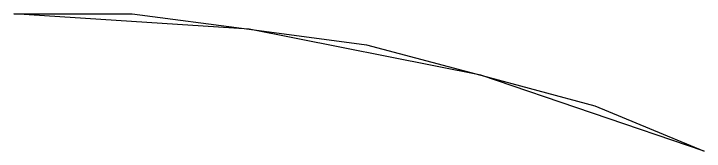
# Model space of a CAD drawing. Extents: x 17 to 170, y -181 to -32.
# Drawn here: x 167.615 to 168.38, y -69.652 to -69.5 of the extents above; entities that cross this region are included whole.
import ezdxf

# ---------------------------------------------------------------- set-up
doc = ezdxf.new("R2010")
doc.units = 0
doc.layers.add('BLACK', color=7, linetype='CONTINUOUS')

msp = doc.modelspace()

# ---------------------------------------------------------------- linework, layer by layer
at = {"layer": 'BLACK', "linetype": 'CONTINUOUS'}
for p, q in [((167.876045, -69.517109), (167.615, -69.5)), ((167.615, -69.5), (167.746087, -69.5)), ((167.746087, -69.5), (167.876045, -69.517109)), ((167.876058, -69.517111), (167.876045, -69.517109)), ((167.876045, -69.517109), (167.876052, -69.51711)), ((167.876052, -69.51711), (167.876058, -69.517111)), ((168.13263, -69.568146), (167.876058, -69.517111)), ((167.876058, -69.517111), (168.006018, -69.534221)), ((168.006018, -69.534221), (168.13263, -69.568146)), ((168.132644, -69.56815), (168.13263, -69.568146)), ((168.13263, -69.568146), (168.132638, -69.568148)), ((168.132638, -69.568148), (168.132644, -69.56815)), ((168.132644, -69.56815), (168.259258, -69.602076)), ((168.380364, -69.65224), (168.132644, -69.56815)), ((168.259258, -69.602076), (168.380364, -69.65224))]:
    msp.add_line(p, q, dxfattribs=at)

doc.saveas('drawing.dxf')
